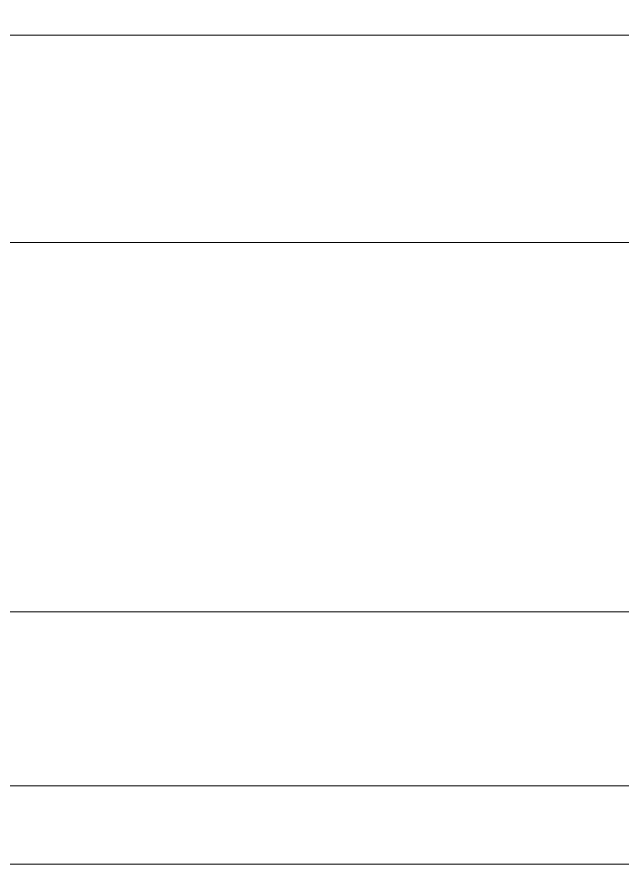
# Model space of a CAD drawing. Header units: millimetres. Extents: x -85420 to 1195317, y -69347 to 470418.
# Drawn here: x 451620.8 to 451766.8, y 58576.4 to 58780.9 of the extents above; entities that cross this region are included whole.
import ezdxf

# ---------------------------------------------------------------- set-up
doc = ezdxf.new("R2010")
doc.units = ezdxf.units.MM
for name, pattern in [('GOST2.303 6', [12, 8, -1.5, 1, -1.5]), ('ГОСТ 2.303 5', [24, 20, -1.5, 1, -1.5]), ('ГОСТ 2.303 6', [12, 8, -1.5, 1, -1.5]), ('осевая', [50.8, 31.75, -6.35, 6.35, -6.35])]:
    doc.linetypes.add(name, pattern=pattern)
for name, color, linetype, lineweight in [('!М_Перегородки_АЛЮ+стекло', 4, 'Continuous', 15), ('!ФС_Ригели_балки', 251, 'ГОСТ 2.303 6', 15), ('+АР_Осевые линии', 252, 'GOST2.303 6', 9)]:
    doc.layers.add(name, color=color, linetype=linetype, lineweight=lineweight)
doc.layers.add('ОСИ', color=7, linetype='осевая', lineweight=13, true_color=0x999999)

# ---------------------------------------------------------------- blocks, each defined once
blk = doc.blocks.new('*U49')
at = {"linetype": 'ГОСТ 2.303 5', "ltscale": 50}
blk.add_lwpolyline([(5560, 400), (0, 400), (0, 0), (5560, 0)], close=True, dxfattribs=at)
blk = doc.blocks.new('Из_буфера30619')
blk.add_blockref('*U49', (6000, -12000))
blk = doc.blocks.new('A$C314F1C93')
at = {"layer": '+АР_Осевые линии', "linetype": 'ГОСТ 2.303 5', "lineweight": 0, "ltscale": 100}
blk.add_lwpolyline([(-4200, 43450), (75280, 43450)], dxfattribs=at)

msp = doc.modelspace()

# ---------------------------------------------------------------- block references
at = {"layer": 'ОСИ', "ltscale": 40}
msp.add_blockref('A$C314F1C93', (430406.37, 15326.42, 0), dxfattribs=at)

# ---------------------------------------------------------------- next in the draw order: linework, layer by layer
at = {"layer": '!М_Перегородки_АЛЮ+стекло'}
for p, q in [((453683.36, 58726.41, 0), (449909.39, 58726.42, 0)), ((449908.9, 58576.42, 0), (453683.85, 58576.41, 0))]:
    msp.add_line(p, q, dxfattribs=at)
at = {"layer": '!М_Перегородки_АЛЮ+стекло', "elevation": 0}
msp.add_lwpolyline([(449897.44, 58595.31), (449897.44, 58637.31), (453695.43, 58637.28), (453695.43, 58595.28)], close=True, dxfattribs=at)

# ---------------------------------------------------------------- next in the draw order: block references
at = {"layer": '!ФС_Ригели_балки'}
msp.add_blockref('Из_буфера30619', (442166.37, 70576.42, 0), dxfattribs=at)

doc.saveas('drawing.dxf')
